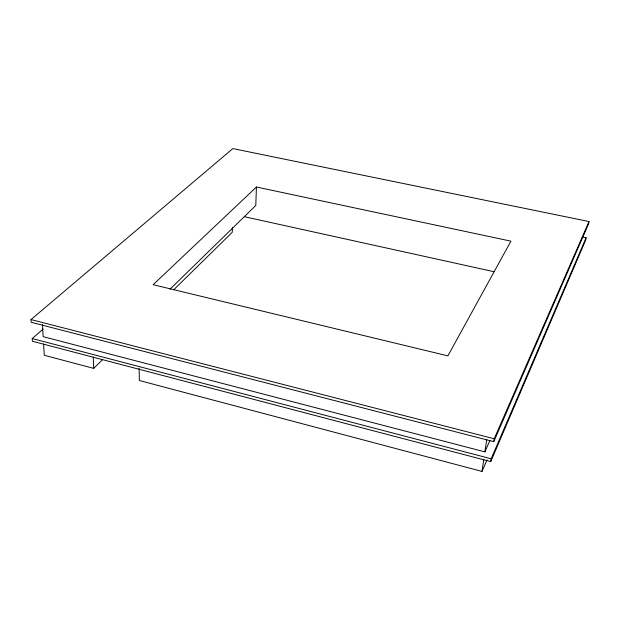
<?xml version="1.0" encoding="UTF-8"?>
<svg xmlns="http://www.w3.org/2000/svg" width="620" height="620" viewBox="0 0 620 620"><rect width="100%" height="100%" fill="white"/><g stroke="black" fill="none" stroke-linecap="round" stroke-linejoin="round"><path stroke-width="0.93" d="M232.368 227.672L232.252 232.306L173.654 289.85M256.432 187.015L153.132 284.704L447.888 355.872L510.942 241.157L256.432 187.015L255.797 205.468L169.95 289.238M139.143 368.172L139.345 380.51L481.996 471.417L483.786 459.335M42.416 324.26L43.152 336.66L484.887 451.871L486.716 439.557M43.152 329.026L32.232 338.551L32.403 341.24L490.738 461.613L491.172 458.785L586.109 237.747L582.32 236.956M493.768 441.657L494.202 438.774L589 221.542L232.856 148.583L31 319.563L31.178 322.292L493.768 441.657L588.582 223.867L589 221.542M586.109 237.747L585.698 240.041L490.738 461.613M481.996 471.417L486.979 459.939M484.887 451.871L489.947 440.386M43.594 344.03L44.268 355.276L93.69 368.388L102.649 359.592M244.35 216.698L494.047 271.715M31 319.563L494.202 438.774M32.232 338.551L491.172 458.785M93.264 357.074L93.69 368.388"/></g></svg>
